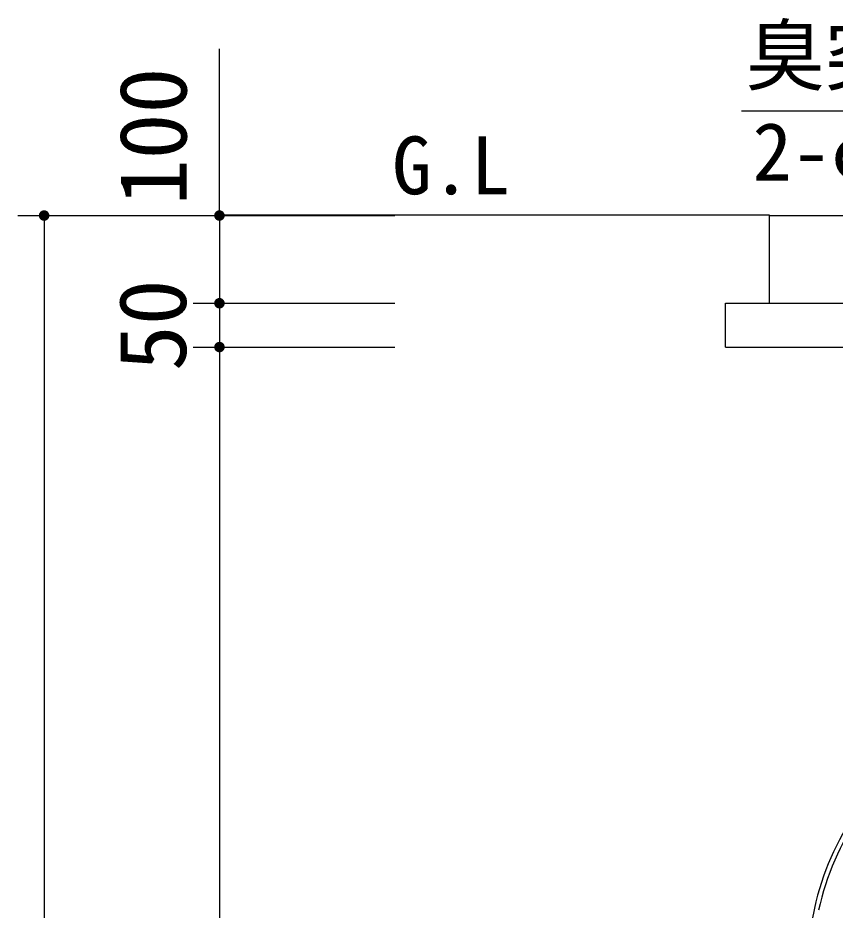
# Model space of a CAD drawing. Units: millimetres, scale not verified. Extents: x -8910 to 8910, y -6308 to 6308.
# Drawn here: x -708 to 224, y -2005 to -987 of the extents above; entities that cross this region are included whole.
import ezdxf
from ezdxf.enums import TextEntityAlignment as Align

# ---------------------------------------------------------------- set-up
doc = ezdxf.new("R2010")
doc.units = ezdxf.units.MM
doc.header["$LTSCALE"] = 30
for name, color, linetype, lineweight in [('0-0_製作', 5, 'Continuous', 25), ('0-2_機器', 2, 'Continuous', 25), ('0-3_空気管', 3, 'Continuous', 25), ('0-7_文字', 7, 'Continuous', 25)]:
    doc.layers.add(name, color=color, linetype=linetype, lineweight=lineweight)
doc.styles.add('ＭＳ ゴシック', font='')
doc.styles.get('ＭＳ ゴシック').set_extended_font_data('MS Gothic')

msp = doc.modelspace()

# ---------------------------------------------------------------- linework, layer by layer
at = {"layer": '0-0_製作', "color": 2}
for p, q in [((-478.17, -1212.48), (-478.17, -1022.2)), ((-708.17, -1212.48), (-278.17, -1212.48)), ((-508.17, -1312.48), (-278.17, -1312.48)), ((-508.17, -1362.48), (-278.17, -1362.48))]:
    msp.add_line(p, q, dxfattribs=at)
at = {"layer": '0-0_製作'}
for points in [[(-683.88, -1210.62), (-678.17, -1212.48), (-684.07, -1211.35)], [(-683.6, -1209.92), (-678.17, -1212.48), (-683.88, -1210.62)], [(-683.24, -1209.26), (-678.17, -1212.48), (-683.6, -1209.92)], [(-683.24, -1209.26), (-678.17, -1206.48), (-678.17, -1212.48)], [(-682.79, -1208.65), (-678.17, -1206.48), (-683.24, -1209.26)], [(-682.28, -1208.1), (-678.17, -1206.48), (-682.79, -1208.65)], [(-681.7, -1207.62), (-678.17, -1206.48), (-682.28, -1208.1)], [(-681.06, -1207.22), (-678.17, -1206.48), (-681.7, -1207.62)], [(-680.38, -1206.9), (-678.17, -1206.48), (-681.06, -1207.22)], [(-679.66, -1206.66), (-678.17, -1206.48), (-680.38, -1206.9)], [(-678.92, -1206.52), (-678.17, -1206.48), (-679.66, -1206.66)], [(-678.17, -1206.48), (-672.17, -1212.48), (-678.17, -1212.48)], [(-678.17, -1206.48), (-672.22, -1211.72), (-672.17, -1212.48)], [(-678.17, -1206.48), (-672.36, -1210.98), (-672.22, -1211.72)], [(-678.17, -1206.48), (-672.59, -1210.27), (-672.36, -1210.98)], [(-678.17, -1206.48), (-672.91, -1209.59), (-672.59, -1210.27)], [(-678.17, -1206.48), (-673.32, -1208.95), (-672.91, -1209.59)], [(-677.79, -1206.49), (-673.32, -1208.95), (-678.17, -1206.48)], [(-677.05, -1206.58), (-673.32, -1208.95), (-677.79, -1206.49)], [(-677.05, -1206.58), (-673.8, -1208.37), (-673.32, -1208.95)], [(-676.32, -1206.77), (-673.8, -1208.37), (-677.05, -1206.58)], [(-676.32, -1206.77), (-674.35, -1207.85), (-673.8, -1208.37)], [(-675.62, -1207.05), (-674.35, -1207.85), (-676.32, -1206.77)], [(-675.62, -1207.05), (-674.96, -1207.41), (-674.35, -1207.85)], [(-483.88, -1210.62), (-478.17, -1212.48), (-484.07, -1211.35)], [(-483.6, -1209.92), (-478.17, -1212.48), (-483.88, -1210.62)], [(-483.6, -1209.92), (-478.17, -1206.48), (-478.17, -1212.48)], [(-483.24, -1209.26), (-478.17, -1206.48), (-483.6, -1209.92)], [(-482.79, -1208.65), (-478.17, -1206.48), (-483.24, -1209.26)], [(-482.28, -1208.1), (-478.17, -1206.48), (-482.79, -1208.65)], [(-481.7, -1207.62), (-478.17, -1206.48), (-482.28, -1208.1)], [(-481.06, -1207.22), (-478.17, -1206.48), (-481.7, -1207.62)], [(-480.38, -1206.9), (-478.17, -1206.48), (-481.06, -1207.22)], [(-479.66, -1206.66), (-478.17, -1206.48), (-480.38, -1206.9)], [(-478.92, -1206.52), (-478.17, -1206.48), (-479.66, -1206.66)], [(-478.17, -1206.48), (-472.17, -1212.48), (-478.17, -1212.48)], [(-478.17, -1206.48), (-472.22, -1211.72), (-472.17, -1212.48)], [(-478.17, -1206.48), (-472.36, -1210.98), (-472.22, -1211.72)], [(-478.17, -1206.48), (-472.59, -1210.27), (-472.36, -1210.98)], [(-478.17, -1206.48), (-472.91, -1209.59), (-472.59, -1210.27)], [(-478.17, -1206.48), (-473.32, -1208.95), (-472.91, -1209.59)], [(-478.17, -1206.48), (-473.8, -1208.37), (-473.32, -1208.95)], [(-478.17, -1206.48), (-474.35, -1207.85), (-473.8, -1208.37)], [(-477.79, -1206.49), (-474.35, -1207.85), (-478.17, -1206.48)], [(-477.79, -1206.49), (-474.96, -1207.41), (-474.35, -1207.85)], [(-477.05, -1206.58), (-474.96, -1207.41), (-477.79, -1206.49)], [(-477.05, -1206.58), (-475.62, -1207.05), (-474.96, -1207.41)], [(-476.32, -1206.77), (-475.62, -1207.05), (-477.05, -1206.58)], [(-684.16, -1212.1), (-678.17, -1212.48), (-684.17, -1212.48)], [(-684.17, -1212.48), (-678.17, -1212.48), (-684.12, -1213.23)], [(-684.07, -1211.35), (-678.17, -1212.48), (-684.16, -1212.1)], [(-684.12, -1213.23), (-678.17, -1212.48), (-683.98, -1213.97)], [(-683.98, -1213.97), (-678.17, -1212.48), (-683.75, -1214.68)], [(-683.75, -1214.68), (-678.17, -1212.48), (-683.43, -1215.37)], [(-683.43, -1215.37), (-678.17, -1212.48), (-678.17, -1218.48)], [(-683.43, -1215.37), (-678.55, -1218.46), (-683.03, -1216)], [(-683.43, -1215.37), (-678.17, -1218.48), (-678.55, -1218.46)], [(-683.03, -1216), (-679.3, -1218.37), (-682.55, -1216.58)], [(-683.03, -1216), (-678.55, -1218.46), (-679.3, -1218.37)], [(-682.55, -1216.58), (-680.03, -1218.18), (-682, -1217.1)], [(-682.55, -1216.58), (-679.3, -1218.37), (-680.03, -1218.18)], [(-682, -1217.1), (-680.73, -1217.91), (-681.39, -1217.54)], [(-682, -1217.1), (-680.03, -1218.18), (-680.73, -1217.91)], [(-678.17, -1212.48), (-677.42, -1218.43), (-678.17, -1218.48)], [(-678.17, -1212.48), (-676.68, -1218.29), (-677.42, -1218.43)], [(-678.17, -1212.48), (-675.96, -1218.05), (-676.68, -1218.29)], [(-678.17, -1212.48), (-675.28, -1217.73), (-675.96, -1218.05)], [(-678.17, -1212.48), (-674.64, -1217.33), (-675.28, -1217.73)], [(-678.17, -1212.48), (-674.06, -1216.85), (-674.64, -1217.33)], [(-678.17, -1212.48), (-673.55, -1216.3), (-674.06, -1216.85)], [(-678.17, -1212.48), (-673.11, -1215.69), (-673.55, -1216.3)], [(-678.17, -1212.48), (-672.74, -1215.03), (-673.11, -1215.69)], [(-672.17, -1212.48), (-672.74, -1215.03), (-678.17, -1212.48)], [(-672.17, -1212.48), (-672.47, -1214.33), (-672.74, -1215.03)], [(-672.17, -1212.48), (-672.28, -1213.6), (-672.47, -1214.33)], [(-672.17, -1212.48), (-672.18, -1212.85), (-672.28, -1213.6)], [(-484.16, -1212.1), (-478.17, -1212.48), (-484.17, -1212.48)], [(-484.17, -1212.48), (-478.17, -1212.48), (-484.12, -1213.23)], [(-484.07, -1211.35), (-478.17, -1212.48), (-484.16, -1212.1)], [(-484.12, -1213.23), (-478.17, -1212.48), (-483.98, -1213.97)], [(-483.98, -1213.97), (-478.17, -1212.48), (-483.75, -1214.68)], [(-483.75, -1214.68), (-478.17, -1212.48), (-483.43, -1215.37)], [(-483.43, -1215.37), (-478.17, -1212.48), (-483.03, -1216)], [(-483.03, -1216), (-478.17, -1212.48), (-482.55, -1216.58)], [(-482.55, -1216.58), (-478.17, -1212.48), (-478.17, -1218.48)], [(-482.55, -1216.58), (-478.17, -1218.48), (-482, -1217.1)], [(-482, -1217.1), (-478.55, -1218.46), (-481.39, -1217.54)], [(-482, -1217.1), (-478.17, -1218.48), (-478.55, -1218.46)], [(-481.39, -1217.54), (-479.3, -1218.37), (-480.73, -1217.91)], [(-481.39, -1217.54), (-478.55, -1218.46), (-479.3, -1218.37)], [(-480.73, -1217.91), (-479.3, -1218.37), (-480.03, -1218.18)], [(-478.17, -1212.48), (-477.42, -1218.43), (-478.17, -1218.48)], [(-478.17, -1212.48), (-476.68, -1218.29), (-477.42, -1218.43)], [(-478.17, -1212.48), (-475.96, -1218.05), (-476.68, -1218.29)], [(-478.17, -1212.48), (-475.28, -1217.73), (-475.96, -1218.05)], [(-478.17, -1212.48), (-474.64, -1217.33), (-475.28, -1217.73)], [(-478.17, -1212.48), (-474.06, -1216.85), (-474.64, -1217.33)], [(-478.17, -1212.48), (-473.55, -1216.3), (-474.06, -1216.85)], [(-478.17, -1212.48), (-473.11, -1215.69), (-473.55, -1216.3)], [(-478.17, -1212.48), (-472.74, -1215.03), (-473.11, -1215.69)], [(-478.17, -1212.48), (-472.47, -1214.33), (-472.74, -1215.03)], [(-472.17, -1212.48), (-472.47, -1214.33), (-478.17, -1212.48)], [(-472.17, -1212.48), (-472.28, -1213.6), (-472.47, -1214.33)], [(-472.17, -1212.48), (-472.18, -1212.85), (-472.28, -1213.6)], [(-484.16, -1312.1), (-478.17, -1312.48), (-484.17, -1312.48)], [(-484.17, -1312.48), (-478.17, -1312.48), (-484.12, -1313.23)], [(-484.07, -1311.35), (-478.17, -1312.48), (-484.16, -1312.1)], [(-484.12, -1313.23), (-478.17, -1312.48), (-483.98, -1313.97)], [(-483.88, -1310.62), (-478.17, -1312.48), (-484.07, -1311.35)], [(-483.98, -1313.97), (-478.17, -1312.48), (-483.75, -1314.68)], [(-483.6, -1309.92), (-478.17, -1312.48), (-483.88, -1310.62)], [(-483.75, -1314.68), (-478.17, -1312.48), (-483.43, -1315.37)], [(-483.6, -1309.92), (-478.17, -1306.48), (-478.17, -1312.48)], [(-483.24, -1309.26), (-478.17, -1306.48), (-483.6, -1309.92)], [(-483.43, -1315.37), (-478.17, -1312.48), (-483.03, -1316)], [(-482.79, -1308.65), (-478.17, -1306.48), (-483.24, -1309.26)], [(-483.03, -1316), (-478.17, -1312.48), (-482.55, -1316.58)], [(-482.28, -1308.1), (-478.17, -1306.48), (-482.79, -1308.65)], [(-482.55, -1316.58), (-478.17, -1312.48), (-478.17, -1318.48)], [(-481.7, -1307.62), (-478.17, -1306.48), (-482.28, -1308.1)], [(-481.06, -1307.22), (-478.17, -1306.48), (-481.7, -1307.62)], [(-480.38, -1306.9), (-478.17, -1306.48), (-481.06, -1307.22)], [(-479.66, -1306.66), (-478.17, -1306.48), (-480.38, -1306.9)], [(-478.92, -1306.52), (-478.17, -1306.48), (-479.66, -1306.66)], [(-478.17, -1306.48), (-472.17, -1312.48), (-478.17, -1312.48)], [(-478.17, -1306.48), (-472.22, -1311.72), (-472.17, -1312.48)], [(-478.17, -1306.48), (-472.36, -1310.98), (-472.22, -1311.72)], [(-478.17, -1306.48), (-472.59, -1310.27), (-472.36, -1310.98)], [(-478.17, -1306.48), (-472.91, -1309.59), (-472.59, -1310.27)], [(-478.17, -1306.48), (-473.32, -1308.95), (-472.91, -1309.59)], [(-478.17, -1306.48), (-473.8, -1308.37), (-473.32, -1308.95)], [(-478.17, -1306.48), (-474.35, -1307.85), (-473.8, -1308.37)], [(-477.79, -1306.49), (-474.35, -1307.85), (-478.17, -1306.48)], [(-478.17, -1312.48), (-477.42, -1318.43), (-478.17, -1318.48)], [(-478.17, -1312.48), (-476.68, -1318.29), (-477.42, -1318.43)], [(-478.17, -1312.48), (-475.96, -1318.05), (-476.68, -1318.29)], [(-478.17, -1312.48), (-475.28, -1317.73), (-475.96, -1318.05)], [(-478.17, -1312.48), (-474.64, -1317.33), (-475.28, -1317.73)], [(-478.17, -1312.48), (-474.06, -1316.85), (-474.64, -1317.33)], [(-478.17, -1312.48), (-473.55, -1316.3), (-474.06, -1316.85)], [(-478.17, -1312.48), (-473.11, -1315.69), (-473.55, -1316.3)], [(-478.17, -1312.48), (-472.74, -1315.03), (-473.11, -1315.69)], [(-478.17, -1312.48), (-472.47, -1314.33), (-472.74, -1315.03)], [(-472.17, -1312.48), (-472.47, -1314.33), (-478.17, -1312.48)], [(-477.79, -1306.49), (-474.96, -1307.41), (-474.35, -1307.85)], [(-477.05, -1306.58), (-474.96, -1307.41), (-477.79, -1306.49)], [(-477.05, -1306.58), (-475.62, -1307.05), (-474.96, -1307.41)], [(-476.32, -1306.77), (-475.62, -1307.05), (-477.05, -1306.58)], [(-472.17, -1312.48), (-472.28, -1313.6), (-472.47, -1314.33)], [(-472.17, -1312.48), (-472.18, -1312.85), (-472.28, -1313.6)], [(-482.55, -1316.58), (-478.17, -1318.48), (-482, -1317.1)], [(-482, -1317.1), (-478.55, -1318.46), (-481.39, -1317.54)], [(-482, -1317.1), (-478.17, -1318.48), (-478.55, -1318.46)], [(-481.39, -1317.54), (-479.3, -1318.37), (-480.73, -1317.91)], [(-481.39, -1317.54), (-478.55, -1318.46), (-479.3, -1318.37)], [(-480.73, -1317.91), (-479.3, -1318.37), (-480.03, -1318.18)], [(-484.16, -1362.1), (-478.17, -1362.48), (-484.17, -1362.48)], [(-484.17, -1362.48), (-478.17, -1362.48), (-484.12, -1363.23)], [(-484.07, -1361.35), (-478.17, -1362.48), (-484.16, -1362.1)], [(-484.12, -1363.23), (-478.17, -1362.48), (-483.98, -1363.97)], [(-483.88, -1360.62), (-478.17, -1362.48), (-484.07, -1361.35)], [(-483.98, -1363.97), (-478.17, -1362.48), (-483.75, -1364.68)], [(-483.6, -1359.92), (-478.17, -1362.48), (-483.88, -1360.62)], [(-483.75, -1364.68), (-478.17, -1362.48), (-483.43, -1365.37)], [(-483.6, -1359.92), (-478.17, -1356.48), (-478.17, -1362.48)], [(-483.24, -1359.26), (-478.17, -1356.48), (-483.6, -1359.92)], [(-483.43, -1365.37), (-478.17, -1362.48), (-483.03, -1366)], [(-482.79, -1358.65), (-478.17, -1356.48), (-483.24, -1359.26)], [(-483.03, -1366), (-478.17, -1362.48), (-482.55, -1366.58)], [(-482.28, -1358.1), (-478.17, -1356.48), (-482.79, -1358.65)], [(-482.55, -1366.58), (-478.17, -1362.48), (-482, -1367.1)], [(-481.7, -1357.62), (-478.17, -1356.48), (-482.28, -1358.1)], [(-482, -1367.1), (-478.17, -1362.48), (-478.17, -1368.48)], [(-481.06, -1357.22), (-478.17, -1356.48), (-481.7, -1357.62)], [(-480.38, -1356.9), (-478.17, -1356.48), (-481.06, -1357.22)], [(-479.66, -1356.66), (-478.17, -1356.48), (-480.38, -1356.9)], [(-478.92, -1356.52), (-478.17, -1356.48), (-479.66, -1356.66)], [(-478.17, -1356.48), (-472.17, -1362.48), (-478.17, -1362.48)], [(-478.17, -1356.48), (-472.22, -1361.72), (-472.17, -1362.48)], [(-478.17, -1356.48), (-472.36, -1360.98), (-472.22, -1361.72)], [(-478.17, -1356.48), (-472.59, -1360.27), (-472.36, -1360.98)], [(-478.17, -1356.48), (-472.91, -1359.59), (-472.59, -1360.27)], [(-478.17, -1356.48), (-473.32, -1358.95), (-472.91, -1359.59)], [(-478.17, -1356.48), (-473.8, -1358.37), (-473.32, -1358.95)], [(-478.17, -1356.48), (-474.35, -1357.85), (-473.8, -1358.37)], [(-478.17, -1356.48), (-474.96, -1357.41), (-474.35, -1357.85)], [(-477.79, -1356.49), (-474.96, -1357.41), (-478.17, -1356.48)], [(-478.17, -1362.48), (-477.42, -1368.43), (-478.17, -1368.48)], [(-478.17, -1362.48), (-476.68, -1368.29), (-477.42, -1368.43)], [(-478.17, -1362.48), (-475.96, -1368.05), (-476.68, -1368.29)], [(-478.17, -1362.48), (-475.28, -1367.73), (-475.96, -1368.05)], [(-478.17, -1362.48), (-474.64, -1367.33), (-475.28, -1367.73)], [(-478.17, -1362.48), (-474.06, -1366.85), (-474.64, -1367.33)], [(-478.17, -1362.48), (-473.55, -1366.3), (-474.06, -1366.85)], [(-478.17, -1362.48), (-473.11, -1365.69), (-473.55, -1366.3)], [(-478.17, -1362.48), (-472.74, -1365.03), (-473.11, -1365.69)], [(-478.17, -1362.48), (-472.47, -1364.33), (-472.74, -1365.03)], [(-472.17, -1362.48), (-472.47, -1364.33), (-478.17, -1362.48)], [(-477.05, -1356.58), (-474.96, -1357.41), (-477.79, -1356.49)], [(-477.05, -1356.58), (-475.62, -1357.05), (-474.96, -1357.41)], [(-476.32, -1356.77), (-475.62, -1357.05), (-477.05, -1356.58)], [(-472.17, -1362.48), (-472.28, -1363.6), (-472.47, -1364.33)], [(-472.17, -1362.48), (-472.18, -1362.85), (-472.28, -1363.6)], [(-482, -1367.1), (-478.55, -1368.46), (-481.39, -1367.54)], [(-482, -1367.1), (-478.17, -1368.48), (-478.55, -1368.46)], [(-481.39, -1367.54), (-479.3, -1368.37), (-480.73, -1367.91)], [(-481.39, -1367.54), (-478.55, -1368.46), (-479.3, -1368.37)], [(-480.73, -1367.91), (-479.3, -1368.37), (-480.03, -1368.18)]]:
    msp.add_solid(points, dxfattribs=at)
at = {"layer": '0-2_機器'}
for p, q in [((-678.17, -1212.48), (-678.17, -3652.48)), ((-478.17, -1211.86), (149.21, -1211.86)), ((-478.17, -1212.48), (-478.17, -1312.48)), ((149.21, -1312.48), (149.21, -1212.48)), ((149.21, -1212.48), (2172.88, -1212.48)), ((-478.17, -1312.48), (-478.17, -1362.48)), ((99.21, -1362.48), (99.21, -1312.48)), ((99.21, -1312.48), (674.21, -1312.48)), ((-478.17, -1362.48), (-478.17, -3402.48)), ((99.21, -1362.48), (674.21, -1362.48))]:
    msp.add_line(p, q, dxfattribs=at)
at = {"layer": '0-3_空気管'}
for centre, radius, start, end in [((499.7, -2067.12), 306, 122.5569, 167.799), ((498.52, -2067.87), 300, 122.294, 167.825), ((2649.04, -2531.86), 2505, 167.799, 178.863)]:
    msp.add_arc(centre, radius, start, end, dxfattribs=at)
at = {"layer": '0-7_文字', "color": 3}
msp.add_line((399.27, -1093.52), (117.31, -1093.52), dxfattribs=at)

# ---------------------------------------------------------------- texts
at = {"layer": '0-2_機器', "color": 4, "style": 'ＭＳ ゴシック'}
for s, p in [('100', (-492.61, -1200.85)), ('50', (-493.17, -1389.98))]:
    msp.add_text(s, height=76.98, rotation=90, dxfattribs=at).set_placement(p, align=Align.BOTTOM_LEFT)
at = {"layer": '0-3_空気管', "color": 4, "style": 'ＭＳ ゴシック'}
msp.add_text('G.L', height=65.98, dxfattribs=at).set_placement((-281.26, -1208), align=Align.BOTTOM_LEFT)
at = {"layer": '0-7_文字', "color": 4, "style": 'ＭＳ ゴシック'}
for s, p in [('臭突口', (122.31, -1082.52)), ('2-φ65', (129.9, -1192.32))]:
    msp.add_text(s, height=65.98, dxfattribs=at).set_placement(p, align=Align.BOTTOM_LEFT)

doc.saveas('drawing.dxf')
